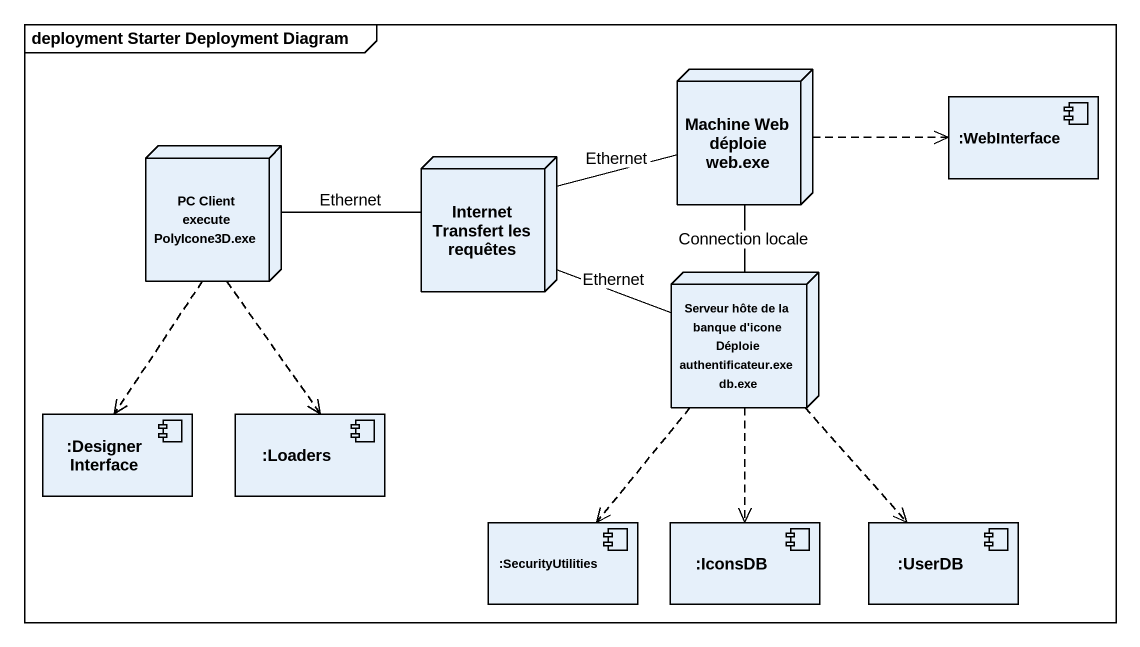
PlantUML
@startuml
mainframe deployment Starter Deployment Diagram
node "Machine Web déploie web.exe" as Machine_Web_déploie_web_exe
component ":WebInterface" as WebInterface
node "PC Client execute PolyIcone3D.exe" as PC_Client_execute
node "Internet Transfert les requêtes" as Internet_Transfert_les
node "Serveur hôte de la banque d'icone Déploie authentificateur.exe db.exe" as Serveur_hôte_de_la_banque_d
component ":DesignerInterface" as DesignerInterface
component ":Loaders" as Loaders
component ":SecurityUtilities" as SecurityUtilities
component ":IconsDB" as IconsDB
component ":UserDB" as UserDB
Machine_Web_déploie_web_exe .right.> WebInterface
Machine_Web_déploie_web_exe -- Serveur_hôte_de_la_banque_d : Connection locale
PC_Client_execute -right- Internet_Transfert_les : Ethernet
PC_Client_execute ..> DesignerInterface
PC_Client_execute ..> Loaders
Internet_Transfert_les -right- Machine_Web_déploie_web_exe : Ethernet
Internet_Transfert_les -right- Serveur_hôte_de_la_banque_d : Ethernet
Serveur_hôte_de_la_banque_d ..> SecurityUtilities
Serveur_hôte_de_la_banque_d ..> IconsDB
Serveur_hôte_de_la_banque_d ..> UserDB
@enduml
